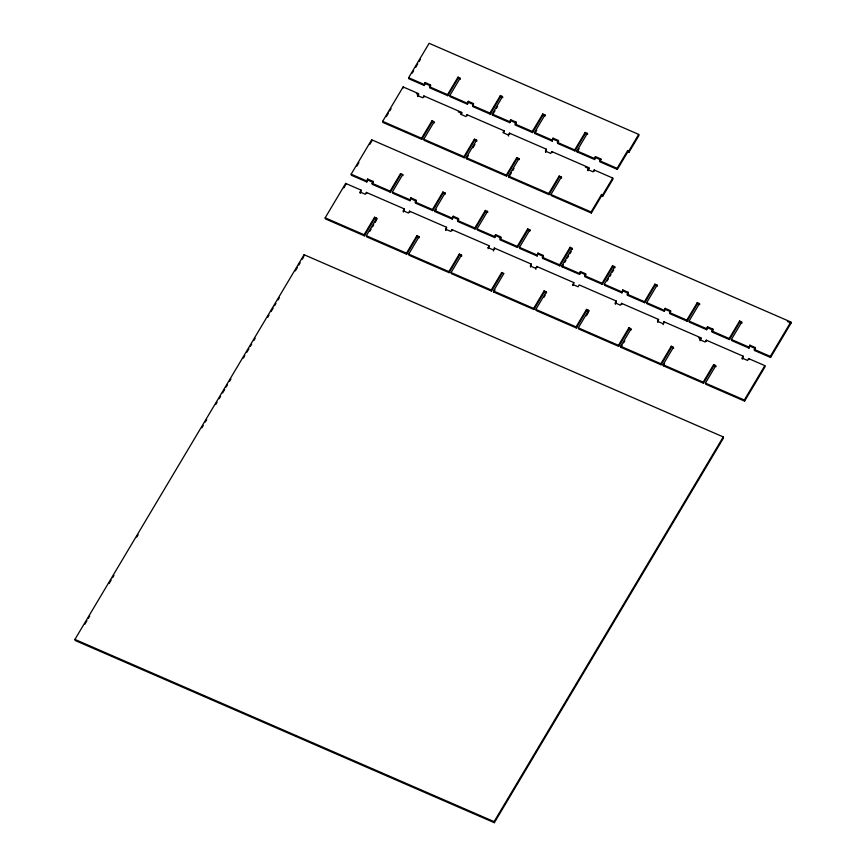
<?xml version="1.0" encoding="UTF-8"?>
<svg xmlns="http://www.w3.org/2000/svg" width="866" height="866" viewBox="0 0 866 866"><rect width="100%" height="100%" fill="white"/><g stroke="black" fill="none" stroke-linecap="round" stroke-linejoin="round"><path stroke-width="1.3" d="M374.783 218.308L376.991 219.271L376.742 218.2L374.534 217.236L374.783 218.308L364.348 235.823L325.41 218.892L325.161 217.831L345.664 183.408L361.057 190.109L360.213 193.021L361.057 190.109M351.152 174.196L371.655 139.783L790.831 321.99L791.08 323.061L770.578 357.474L754.362 350.427L755.206 347.515L749.848 345.188L749.003 348.1L731.64 340.555L731.391 339.483L741.826 321.968L739.607 321.005L729.183 338.519L729.432 339.591L712.025 332.024L712.87 329.112L707.511 326.774L706.667 329.697L689.304 322.152L689.055 321.08L699.49 303.565L697.282 302.602L686.846 320.117L687.095 321.189L669.689 313.622L670.533 310.71L665.175 308.372L664.33 311.295L646.924 303.717L646.664 302.656L657.099 285.141L654.891 284.178L644.456 301.693L644.715 302.764L627.298 295.198L628.142 292.275L622.784 289.948L621.94 292.86L604.533 285.293L604.284 284.232L614.708 266.717L612.5 265.754L602.076 283.269L602.325 284.34L584.918 276.774L585.762 273.851L580.404 271.523L579.56 274.435L562.099 266.847L561.839 265.775L572.274 248.271L570.066 247.308L559.631 264.823L559.891 265.894L542.473 258.317L543.318 255.405L537.97 253.078L537.115 255.99L519.708 248.423L519.459 247.351L529.895 229.847L527.675 228.884L517.251 246.399L517.5 247.47L500.093 239.893L500.938 236.981L495.579 234.654L494.735 237.565L477.328 229.999L477.069 228.927L487.504 211.412L485.296 210.46L474.86 227.975L475.109 229.035L457.703 221.469L458.547 218.557L453.189 216.229L452.344 219.141L434.938 211.575L434.689 210.503L445.113 192.988L442.905 192.036L432.47 209.55L432.729 210.611L415.323 203.045L416.167 200.133L410.809 197.805L409.964 200.717L392.547 193.15L392.298 192.079L402.733 174.564L400.525 173.611L390.09 191.126L390.339 192.187L372.163 184.285L373.008 181.373L367.649 179.046L366.805 181.957L351.401 175.268L351.152 174.196L366.556 180.886M474.644 140.249L476.852 141.212L476.603 140.14L474.384 139.177L474.644 140.249L464.208 157.764L424.037 140.303L423.777 139.231L434.212 121.716L432.004 120.753L432.253 121.825L421.818 139.339L382.88 122.42L382.631 121.348L403.134 86.936L418.527 93.625L417.683 96.537M425.368 83.634L430.727 85.961L430.478 84.89L425.119 82.562L424.275 85.474L408.871 78.784L408.622 77.713L429.125 43.3L638.707 134.403L638.956 135.475L628.9 152.373L627.536 150.825L628.9 152.373M74.92 639.422L304.074 254.723L723.251 436.929L723.5 438.001L494.345 822.7L75.169 640.494L74.92 639.422L494.096 821.628L494.345 822.7M343.867 187.922L345.231 185.627M356.868 166.088L358.925 162.646M369.858 144.297L371.904 140.855L371.655 139.783M386.301 116.683L388.347 113.24M389.722 110.945L391.086 108.651M412.292 73.047L413.656 70.752M415.712 67.31L417.758 63.867M419.122 61.573L420.486 59.278M84.868 624.213L86.946 620.727M88.332 618.411L89.707 616.083M109.094 583.543L111.173 580.058M112.558 577.73L113.944 575.403M136.785 537.05L138.17 534.723M201.865 427.804L203.25 425.477M205.329 421.991L206.714 419.664M215.71 404.563L217.095 402.235M219.174 398.75L220.559 396.422M222.638 392.937L224.705 389.451M226.091 387.124L227.477 384.796M229.555 381.311L230.941 378.983M243.4 358.069L244.786 355.742M246.864 352.256L248.943 348.771M250.328 346.443L251.714 344.127M253.792 340.63L255.167 338.314M267.637 317.389L269.023 315.062M271.09 311.576L273.169 308.09M274.554 305.774L275.94 303.446M278.018 299.961L279.404 297.633M295.328 270.906L297.406 267.41M298.792 265.093L300.166 262.766M302.245 259.28L303.63 256.953M418.527 93.625L417.434 95.466L422.792 97.804L423.885 95.953L461.686 112.385L461.946 113.457L458.287 111.866M424.275 85.474L425.119 82.562M366.805 181.957L367.649 179.046M404.216 208.868L403.372 211.78L404.216 208.868L366.415 192.436L365.322 194.276L359.964 191.949M510.918 120.818L516.277 123.145L516.017 122.074L510.659 119.746L509.814 122.658L492.408 115.091L492.159 114.02L502.583 96.516L500.375 95.552L500.635 96.624L490.199 114.139L472.793 106.561L473.637 103.649L468.279 101.322L467.434 104.234L450.017 96.667L449.768 95.596L460.203 78.081L457.995 77.128L458.244 78.2L447.809 95.704L429.633 87.802L430.478 84.89M364.348 235.823L364.099 234.751L374.534 217.236M421.818 139.339L421.569 138.268L432.004 120.753M447.809 95.704L447.56 94.643L457.995 77.128M390.339 192.187L400.774 174.672L400.525 173.611M417.174 236.732L419.382 237.695L419.122 236.624L416.914 235.66L417.174 236.732L406.739 254.247L366.556 236.786L366.307 235.714L376.742 218.2M369.825 231.309L371.124 229.122M372.434 226.935L373.733 224.738M375.032 222.551L376.342 220.365M461.686 112.385L460.593 114.225L465.951 116.553L467.045 114.713L504.077 130.809L504.326 131.881M467.434 104.234L468.279 101.322M409.964 200.717L410.809 197.805M446.607 227.293L445.763 230.204L446.607 227.293L409.575 211.196L408.471 213.036L403.123 210.709M406.739 254.247L406.49 253.175L416.914 235.66M464.208 157.764L463.96 156.692L474.384 139.177M490.199 114.139L489.95 113.067L500.375 95.552M432.729 210.611L443.165 193.096L442.905 192.036M459.554 255.156L461.762 256.12L461.513 255.048L459.305 254.084L459.554 255.156L449.129 272.671L408.947 255.21L408.698 254.139L419.122 236.624M517.024 158.673L519.232 159.636L518.983 158.565L516.775 157.612L517.024 158.673L506.599 176.188L466.417 158.727L466.168 157.655L476.603 140.14M434.938 211.575L436.237 209.388M466.417 158.727L468.376 155.447M472.933 147.783L474.893 144.492M492.408 115.091L495.016 110.718M496.315 108.531L497.625 106.334M504.077 130.809L502.973 132.65L508.331 134.988L508.591 136.049M509.814 122.658L510.659 119.746M452.344 219.141L453.189 216.229M489.247 246.788L488.987 245.717L451.965 229.62L450.861 231.46L445.503 229.133M508.331 134.988L509.435 133.137L546.457 149.233L545.612 152.145L546.457 149.233M543.014 115.048L545.223 116.001L544.974 114.94L542.765 113.976L543.014 115.048L532.59 132.563L515.173 124.996L516.017 122.074M449.129 272.671L448.869 271.599L459.305 254.084M506.599 176.188L506.339 175.116L516.775 157.612M532.59 132.563L532.33 131.491L542.765 113.976M475.109 229.035L485.545 211.531L485.296 210.46M544.324 292.004L546.543 292.968L546.284 291.896L544.075 290.933L544.324 292.004L533.9 309.519L493.717 292.059L493.468 290.987L503.904 273.472L501.695 272.509L501.944 273.58L491.509 291.095L451.338 273.634L451.078 272.563L461.513 255.048M559.414 177.097L561.623 178.06L561.374 176.989L559.165 176.036L559.414 177.097L548.979 194.612L508.807 177.151L508.548 176.079L518.983 158.565M553.298 139.242L558.657 141.569L558.408 140.498L553.049 138.17L552.205 141.082L534.798 133.516L534.538 132.455L544.974 114.94M508.807 177.151L511.416 172.778M512.715 170.58L514.025 168.394M534.798 133.516L536.747 130.236M488.143 248.629L488.987 245.717M552.205 141.082L553.049 138.17M494.735 237.565L495.579 234.654M493.501 250.956L494.345 248.044L531.378 264.141L530.533 267.053M588.848 167.658L588.003 170.57L588.848 167.658L551.815 151.561L550.722 153.412L545.364 151.085M585.405 133.472L587.613 134.425L587.365 133.364L585.156 132.401L585.405 133.472L574.97 150.987L557.563 143.42L558.408 140.498M491.509 291.095L491.26 290.023L501.695 272.509M548.979 194.612L548.73 193.551L559.165 176.036M574.97 150.987L574.721 149.915L585.156 132.401M517.5 247.47L527.935 229.955L527.675 228.884M601.805 195.521L602.909 196.008L601.545 194.46L601.805 195.521L591.37 213.036L551.187 195.575L550.938 194.504L561.374 176.989M595.689 157.666L601.047 159.994L600.798 158.933L595.44 156.594L594.596 159.517L577.178 151.94L576.929 150.879L587.365 133.364M493.717 292.059L495.027 289.872M577.178 151.94L579.138 148.66M531.378 264.141L530.273 265.981L535.632 268.319L535.892 269.38M594.596 159.517L595.44 156.594M537.115 255.99L537.97 253.078M535.632 268.319L536.736 266.468L573.812 282.587L572.967 285.499L573.812 282.587M602.909 196.008L612.976 179.11L612.717 178.039L594.206 169.985L593.102 171.836L587.754 169.509M627.785 151.896L617.361 169.411L599.943 161.845L600.798 158.933M533.9 309.519L533.64 308.448L544.075 290.933M591.37 213.036L591.11 211.975L601.545 194.46M617.361 169.411L617.101 168.34L627.536 150.825M559.891 265.894L570.315 248.38L570.066 247.308M602.649 194.937L612.717 178.039M628.64 151.301L638.707 134.403M586.769 310.45L588.977 311.414L588.718 310.342L586.509 309.389L586.769 310.45L576.334 327.965L536.108 310.483L535.859 309.411L546.284 291.896M543.935 297.341L545.234 295.154M562.099 266.847L563.398 264.66M564.708 262.474L566.007 260.287M567.317 258.09L568.616 255.903M569.925 253.716L571.224 251.53M579.56 274.435L580.404 271.523M576.334 327.965L576.085 326.893L586.509 309.389M602.325 284.34L612.76 266.825L612.5 265.754M663.096 324.685L663.941 321.762L700.919 337.837L699.825 339.689L705.184 342.016L706.277 340.165L743.255 356.24L742.162 358.091L747.52 360.418L748.614 358.578L764.84 365.625L765.089 366.697L744.587 401.11L705.649 384.179L705.4 383.108L715.836 365.593L713.627 364.64L713.876 365.712L703.441 383.216L663.313 365.777L663.064 364.705L673.499 347.19L671.291 346.238L671.54 347.298L661.104 364.813L620.933 347.353L620.673 346.281L631.108 328.766L628.9 327.813L629.149 328.874L618.725 346.389L578.542 328.928L578.293 327.857L588.718 310.342M586.369 315.798L588.328 312.507M607.142 280.92L608.441 278.733M609.751 276.535L611.05 274.349M612.359 272.162L613.658 269.976M616.202 301.011L615.358 303.923L616.202 301.011L579.17 284.914L578.077 286.765L572.718 284.427M621.94 292.86L622.784 289.948M657.738 322.347L658.582 319.435L621.561 303.338L620.457 305.189L615.098 302.862M618.725 346.389L618.465 345.328L628.9 327.813M644.715 302.764L655.14 285.25L654.891 284.178M620.933 347.353L622.232 345.166M623.542 342.979L624.841 340.782M658.582 319.435L657.489 321.286L662.847 323.613M664.33 311.295L665.175 308.372M661.104 364.813L660.855 363.752L671.291 346.238M687.095 321.189L697.531 303.674L697.282 302.602M663.313 365.777L664.623 363.59M700.074 340.749L700.919 337.837M706.667 329.697L707.511 326.774M703.441 383.216L703.192 382.155L713.627 364.64M729.432 339.591L739.867 322.076L739.607 321.005M749.003 348.1L749.848 345.188M744.587 401.11L744.338 400.038L764.84 365.625M770.578 357.474L770.329 356.402L790.831 321.99M494.096 821.628L723.251 436.929M458.244 78.2L460.452 79.152M500.635 96.624L502.843 97.577M468.528 102.394L472.814 104.256M408.622 77.713L424.026 84.413M429.384 86.741L447.56 94.643M449.768 95.596L467.175 103.173M472.533 105.5L489.95 113.067M492.159 114.02L509.565 121.597M514.924 123.925L532.33 131.491M534.538 132.455L551.956 140.021M557.303 142.349L574.721 149.915M576.929 150.879L594.336 158.446M599.694 160.773L617.101 168.34M416.416 93.669L418.787 94.697M585.394 167.116L589.097 168.729M432.253 121.825L434.461 122.788M382.631 121.348L421.569 138.268M423.777 139.231L463.96 156.692M466.168 157.655L506.339 175.116M508.548 176.079L548.73 193.551M550.938 194.504L591.11 211.975M787.356 321.448L791.08 323.061M443.165 193.096L445.373 194.06L445.113 192.988M485.545 211.531L487.753 212.484L487.504 211.412M527.935 229.955L530.144 230.908L529.895 229.847M570.315 248.38L572.534 249.332M612.76 266.825L614.968 267.778L614.708 266.717M655.14 285.25L657.348 286.213L657.099 285.141M697.531 303.674L699.739 304.637L699.49 303.565M739.867 322.076L742.075 323.04M367.898 180.117L373.257 182.445L373.008 181.373M411.058 198.877L416.416 201.204M453.448 217.301L458.807 219.628M495.828 235.725L501.187 238.053M538.219 254.149L543.577 256.477M580.653 272.595L586.011 274.923M623.044 291.019L628.402 293.347L628.142 292.275M665.424 309.443L670.782 311.771L670.533 310.71M707.76 327.846L713.119 330.173L712.87 329.112M750.097 346.248L755.455 348.576L755.206 347.515M371.904 183.213L390.09 191.126M392.298 192.079L409.705 199.645M415.063 201.973L432.47 209.55M434.689 210.503L452.095 218.07M457.454 220.408L474.86 227.975M477.069 228.927L494.486 236.494M499.834 238.832L517.251 246.399M519.459 247.351L536.866 254.929M542.224 257.256L559.631 264.823M561.839 265.775L579.3 273.375M584.658 275.702L602.076 283.269M604.284 284.232L621.691 291.799M627.049 294.126L644.456 301.693M646.664 302.656L664.081 310.223M669.429 312.55L686.846 320.117M689.055 321.08L706.418 328.625M711.765 330.953L729.183 338.519M731.391 339.483L748.754 347.028M754.102 349.355L770.329 356.402M698.71 337.837L701.179 338.909M487.894 247.557L493.252 249.884M629.149 328.874L631.357 329.838M671.54 347.298L673.748 348.262M713.876 365.712L716.085 366.664M325.161 217.831L364.099 234.751M366.307 235.714L406.49 253.175M408.698 254.139L448.869 271.599M451.078 272.563L491.26 290.023M493.468 290.987L533.64 308.448M535.859 309.411L576.085 326.893M578.293 327.857L618.465 345.328M620.673 346.281L660.855 363.752M663.064 364.705L703.192 382.155M705.4 383.108L744.338 400.038M748.614 358.578L748.873 359.639M743.255 356.24L742.411 359.163L742.162 358.091M706.277 340.165L706.537 341.236M663.941 321.762L664.2 322.834M594.206 169.985L594.455 171.057M621.561 303.338L621.81 304.41M551.815 151.561L552.075 152.632M509.435 133.137L509.684 134.208M536.736 266.468L536.985 267.54M467.045 114.713L467.294 115.784M494.345 248.044L494.605 249.116M423.885 95.953L424.145 97.024M451.965 229.62L452.214 230.692M403.134 86.936L403.383 87.996M402.733 174.564L402.982 175.636M409.575 211.196L409.824 212.267M366.415 192.436L366.675 193.508M345.664 183.408L345.913 184.48M304.074 254.723L304.323 255.795"/></g></svg>
